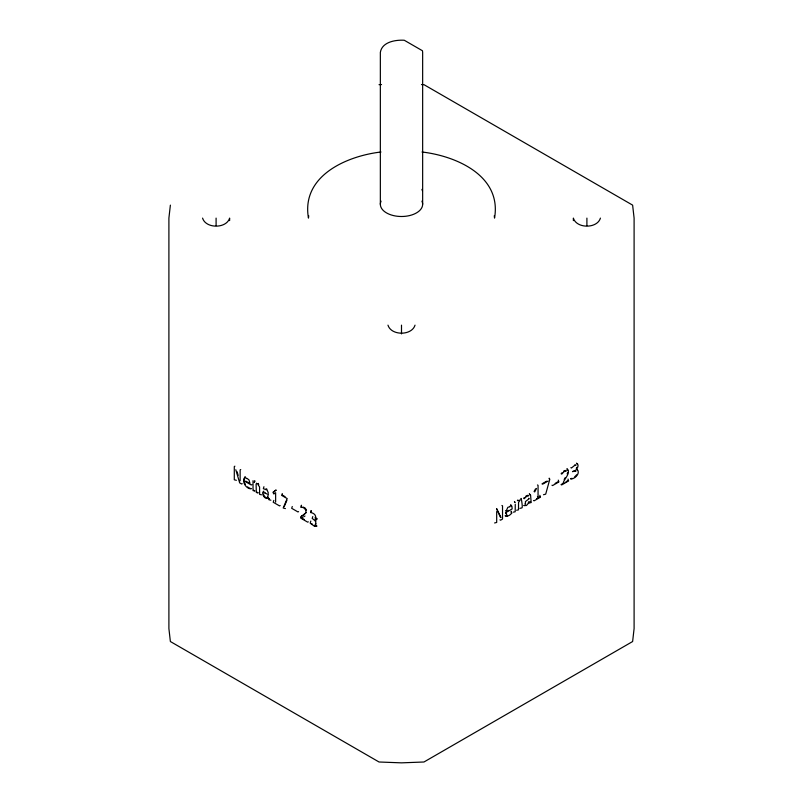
<?xml version="1.0" encoding="UTF-8"?>
<svg xmlns="http://www.w3.org/2000/svg" width="803" height="803" viewBox="0 0 803 803"><rect width="100%" height="100%" fill="white"/><g stroke="black" fill="none" stroke-linecap="round" stroke-linejoin="round"><path stroke-width="1.2" d="M515.255 504.354L515.195 511.762L513.318 512.153M244.263 479.953L244.373 478.608M170.377 205.136L168.901 218.105L168.901 628.558L170.377 641.527L379.036 761.997L401.5 762.85L423.964 761.997L632.623 641.527L634.099 628.558L634.099 218.105L632.623 205.136L423.964 84.666L421.465 84.566M308.723 215.766L308.462 218.105C301.085 175.827 346.675 155.993 381.003 151.998M263.314 492.881L263.846 491.185L263.254 491.526C261.296 494.558 265.141 499.938 268.583 498.161M415.031 325.145C411.859 335.845 391.141 335.845 387.969 325.145M600.433 218.105C597.261 228.805 576.544 228.805 573.372 218.105L573.372 220.604M567.159 473.9L567.601 472.786M284.232 506.613L286.902 500.319M528.284 502.788L528.826 501.694M529.418 502.046L526.467 505.509L523.817 505.529L525.272 505.458M535.471 488.957L534.095 491.546L534.698 491.898L536.524 488.435M565.232 477.614L564.168 479.501M563.264 482.503C564.68 478.478 571.395 472.475 566.918 468.751L567.862 470.076M576.303 468.29L576.945 467.296M306.385 512.465L303.263 514.994M576.684 474.784L574.617 476.952M244.714 477.534L245.266 476.781C241.141 480.706 245.537 488.636 250.937 488.876L251.53 488.535M561.97 472.746L561.136 473.75L561.729 474.091L564.107 471.612L566.376 470.859L565.111 470.428M524.309 497.559L523.636 498.342L524.229 498.693L526.397 496.565L528.735 495.642L527.471 495.31M301.537 516.168L301.346 517.805M576.002 469.564C577.859 468.199 579.304 464.234 576.474 463.17L577.407 464.435M316.091 517.303L315.047 518.035L315.489 517.644C316.282 514.733 313.04 512.776 310.55 512.535L311.152 510.537L311.152 512.184M304.046 514.462C308.272 512.495 304.829 506.382 300.844 507.396L301.436 505.238L301.436 507.054M563.515 471.271L564.218 470.789M301.978 515.847L303.855 514.653M316.121 524.038L315.228 524.58L315.91 523.084L315.228 520.836L312.186 518.407L312.789 516.58M525.804 496.214L526.577 495.702M302.58 515.506L300.794 516.68L300.744 518.146L307.72 522.171L308.322 521.83M234.898 466.182L234.295 466.533L234.295 479.782L236.393 480.304M240.739 469.554L240.137 469.906L240.137 480.806M246.521 478.207L245.919 478.548L246.983 478.407L248.95 479.833L249.853 482.904M242.235 483.677L241.643 484.018L239.675 482.884L235.801 469.735M251.861 484.651L251.269 484.992L245.136 481.459M258.757 484.53L258.154 484.871L259.57 486.949L259.62 494.397L261.507 494.799M263.936 486.718L263.344 488.696L267.178 490.091L268.413 493.203M265.1 492.62L264.498 492.962L268.413 494.477L267.349 497.258L267.951 496.906M282.295 493.544L281.692 495.401L287.193 498.573L283.188 508.008L285.406 508.6M270.882 500.209L268.864 499.737L268.533 498.031M273.823 500.399L273.221 502.256L279.554 505.91L280.157 505.559M292.282 506.502L291.69 508.309L297.993 511.953L298.596 511.601M303.875 516.65L304.999 516.008M302.37 517.574L302.972 517.222M310.801 521.047L310.199 523.205L314.324 526.176L316.994 526.045L315.73 526.095M542.898 483.336L546.562 481.218M548.078 481.037L542.577 484.209L541.985 483.868M573.663 470.97L572.479 471.652L576.122 470.919L574.717 470.528M506.452 511.541L508.49 510.367M555.134 483.406L558.286 481.589M536.675 498.673L539.847 496.836M564.027 482.884L561.036 484.6L561.638 484.952L568.614 480.927L568.012 479.07M566.025 481.73L568.012 480.575M572.107 478.307L570.491 478.749L571.094 479.09C575.219 478.759 580.73 473.057 577.136 469.444L577.598 470.197M518.949 500.098L520.013 500.289L518.547 502.447L518.497 509.855L516.61 510.256M507.275 515.817L505.087 515.787L507.034 516.389L509.584 515.205L511.822 513.207L511.23 511.23L511.23 512.856M379.036 84.666L381.535 84.566M574.707 464.867L575.972 465.228L574.356 465.62L571.435 468.019L570.843 467.677M421.997 151.998C456.325 155.993 501.915 175.827 494.538 218.105L494.277 215.766M315.709 518.999L317.255 518.858L315.117 519.35M303.072 507.105L303.815 507.315M249.291 487.953L250.054 488.234M266.104 488.716L266.887 489.107M314.003 525.363L314.927 525.835M558.286 480.134L558.888 481.93L552.574 485.574L551.972 485.233M537.458 484.962L538.06 485.313L538.06 497.057L537.458 496.706M543.48 494.738L545.699 494.146L549.804 479.291L549.212 478.186L549.212 478.949M539.847 495.331L540.439 497.187L534.105 500.841L533.513 500.5M528.695 498.282L529.297 498.623L525.393 501.624L525.513 504.234L524.921 503.882M529.157 503.019L531.174 502.537L530.592 495.22L529.287 493.795L530 494.879M519.912 508.349L521.799 507.948C523.315 508.419 520.515 494.016 521.097 499.737M509.644 506.332L510.246 506.673L507.867 507.295L506.081 511.17L505.488 510.818M501.935 505.478L502.527 505.82L502.527 519.079L500.56 520.214L499.968 519.862M494.588 522.964L496.686 522.452L496.686 511.541M282.295 495.049L285.035 496.635M245.738 481.117L249.823 483.476M253.628 490.252L254.912 490.984L253.025 490.593L253.025 480.656M256.91 492.149L258.205 492.891L256.318 492.49L256.097 484.048M302.34 518.377L304.337 519.521M266.174 497.75L265.04 496.886M247.575 486.929L248.518 487.562M304.528 507.657L305.411 508.319M311.644 523.636L312.417 524.279M264.117 495.732L264.558 496.344M315.83 520.485L316.121 521.027M256.398 483.155L256.689 483.697M244.895 483.336L245.397 484.37M511.32 505.92L510.608 504.816L511.912 506.271L512.153 508.941L506.031 512.475L506.733 514.593L505.478 512.896M501.032 517.594L496.555 508.58L500.43 517.252M306.094 509.182L306.515 510.166M263.514 494.377L263.765 495.07M421.926 189.388L422.468 190.953M530.331 501.494L530.572 502.196M237.106 471.783L238.16 475.366M269.256 498.533L269.457 499.386M202.567 218.105C205.739 228.805 226.456 228.805 229.628 218.105L229.628 220.604M244.333 481.117L244.544 482.252M515.195 502.668L514.482 501.544L514.603 502.327M586.903 218.105L586.903 225.613M422.649 204.293L422.649 52.356L422.468 50.76L404.26 40.25C395.457 39.738 382.047 41.897 380.351 52.356L380.351 204.293M401.5 325.145L401.5 333.897M275.63 492.63L275.63 502.136M216.097 218.105L216.097 225.613M421.926 201.131A21.149 12.206 0 0 1 401.5 216.499A21.149 12.206 0 0 1 381.074 201.131M257.683 483.807L258.285 483.456L257.683 483.807M275.62 490.382L272.96 492.299L273.803 493.975L274.405 493.634L273.552 491.958L276.212 490.041L275.62 490.382M254.782 480.977L254.31 482.242L254.782 480.977M518.015 500.66L517.423 500.309L518.015 500.66"/></g></svg>
